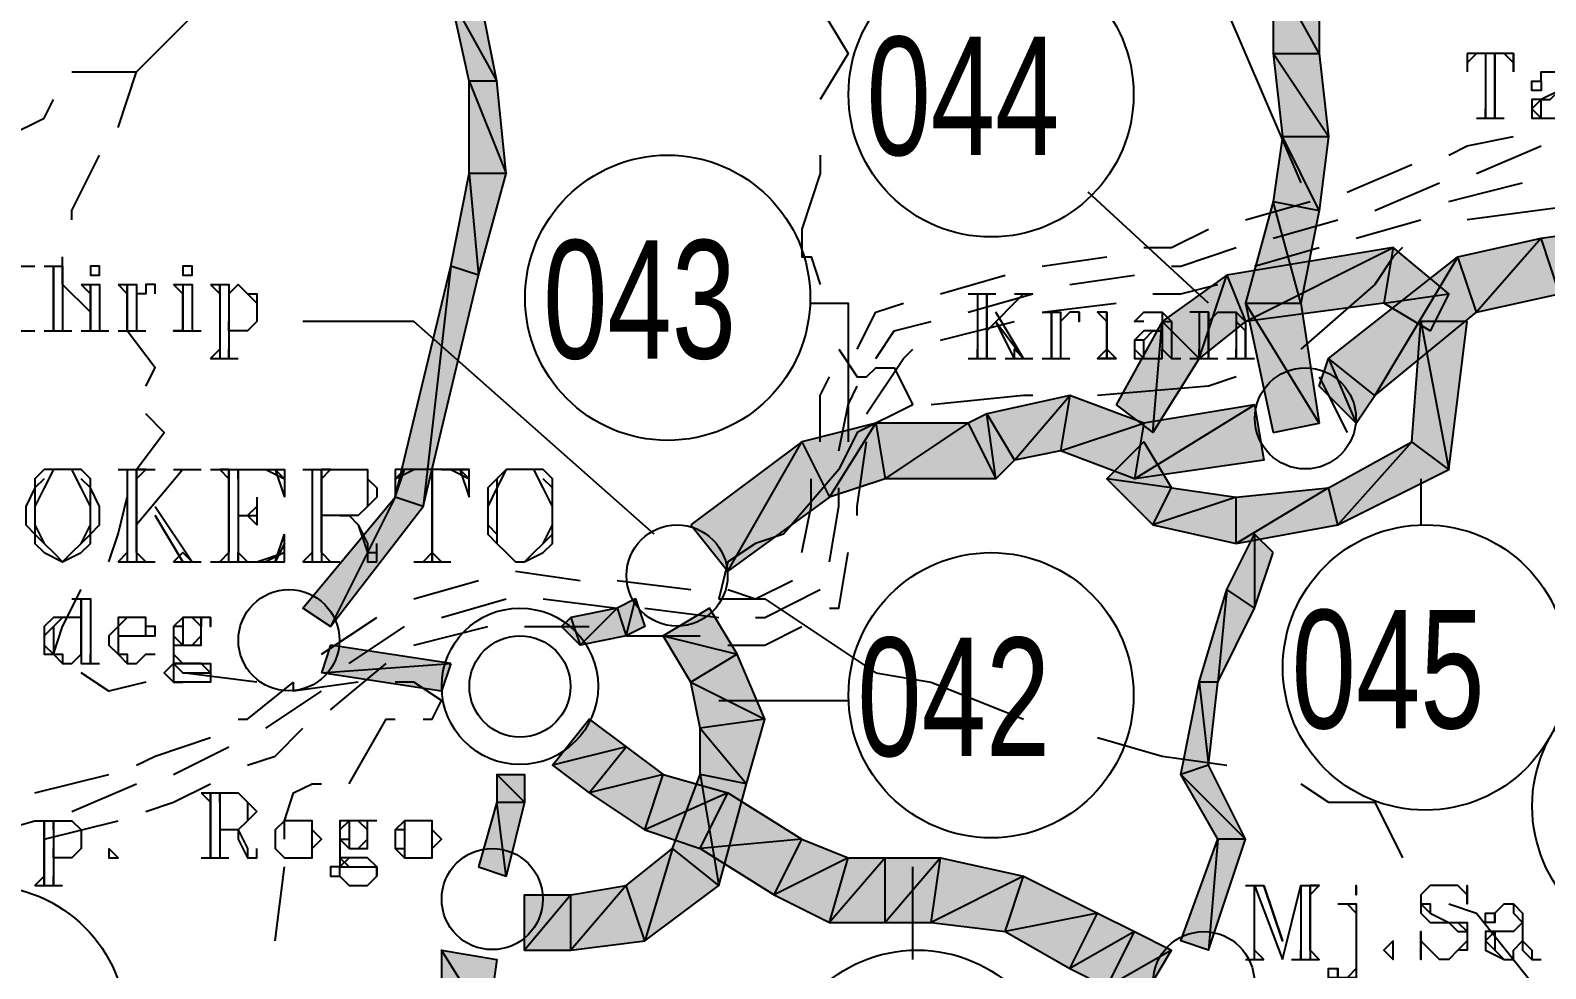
# Model space of a CAD drawing. Header units: millimetres. Extents: x 658 to 813, y 806 to 883.
# Drawn here: x 785.8774 to 786.376, y 864.1535 to 864.4621 of the extents above; entities that cross this region are included whole.
import ezdxf

# ---------------------------------------------------------------- set-up
doc = ezdxf.new("R2010")
doc.units = ezdxf.units.MM
doc.header["$LTSCALE"] = 0.1
doc.linetypes.add('atContinuous2', pattern=[0])
for name, color, linetype in [('BATKAB', 7, 'Continuous'), ('JL-ARTERI', 7, 'Continuous'), ('KLEKTOR1', 7, 'Continuous'), ('KLEKTOR2', 7, 'Continuous'), ('LINK NAS BARU', 7, 'Continuous'), ('RENC-JL-SN', 7, 'Continuous'), ('RENC-JL-TOL', 7, 'Continuous'), ('SYMBOL', 7, 'Continuous'), ('TEXT', 8, 'Continuous'), ('zat_Mask_solid', 7, 'Continuous')]:
    doc.layers.add(name, color=color, linetype=linetype)
doc.styles.add('Style2', font='arial.ttf', dxfattribs={"height": 0.2})

msp = doc.modelspace()

# ---------------------------------------------------------------- hatches: boundary and pattern name
at = {"layer": 'JL-ARTERI'}
for points in [[(786.41701, 864.39973), (786.38053, 864.37541), (786.37445, 864.39365)], [(786.37445, 864.39365), (786.35317, 864.36933), (786.34709, 864.38757)], [(786.38053, 864.37541), (786.37445, 864.39365), (786.35317, 864.36933)], [(786.34709, 864.38757), (786.31973, 864.34197), (786.30453, 864.35413)], [(786.35317, 864.36933), (786.34709, 864.38757), (786.31973, 864.34197)], [(786.24981, 864.36629), (786.26197, 864.35413), (786.27109, 864.38149)], [(786.26197, 864.35413), (786.27109, 864.38149), (786.27717, 864.36629)], [(786.23461, 864.33893), (786.24677, 864.32981), (786.24981, 864.36629)], [(786.24677, 864.32981), (786.24981, 864.36629), (786.26197, 864.35413)], [(786.33493, 864.36629), (786.34405, 864.31765), (786.33189, 864.32677)], [(786.35013, 864.36629), (786.33493, 864.36629), (786.34405, 864.31765)], [(786.30453, 864.35413), (786.31365, 864.33285), (786.30149, 864.34501)], [(786.31973, 864.34197), (786.30453, 864.35413), (786.31365, 864.33285)], [(786.18597, 864.33285), (786.19509, 864.31461), (786.19205, 864.33589)], [(786.19509, 864.31461), (786.19205, 864.33589), (786.20117, 864.32069)], [(786.13124, 864.32677), (786.14036, 864.30853), (786.15556, 864.33285)], [(786.14036, 864.30853), (786.15556, 864.33285), (786.1586, 864.31461)], [(786.15556, 864.33285), (786.1586, 864.31461), (786.18597, 864.33285)], [(786.1586, 864.31461), (786.18597, 864.33285), (786.19509, 864.31461)], [(786.09476, 864.29941), (786.10692, 864.28421), (786.13124, 864.32677)], [(786.10692, 864.28421), (786.13124, 864.32677), (786.14036, 864.30853)], [(786.33189, 864.32677), (786.30757, 864.29941), (786.30453, 864.31157)], [(786.34405, 864.31765), (786.33189, 864.32677), (786.30757, 864.29941)], [(786.10084, 864.27205), (786.08564, 864.26293), (786.10996, 864.25685)], [(786.08564, 864.26293), (786.10996, 864.25685), (786.09476, 864.24773)], [(786.10996, 864.25685), (786.09476, 864.24773), (786.11908, 864.23557)], [(786.09476, 864.24773), (786.11908, 864.23557), (786.0978, 864.23253)]]:
    msp.add_hatch(color=7, dxfattribs=at).paths.add_polyline_path(points)
h = msp.add_hatch(color=7, dxfattribs=at)
h.paths.add_polyline_path([(786.27109, 864.38149), (786.27717, 864.36629), (786.32581, 864.39061)])
h.paths.add_polyline_path([(786.27717, 864.36629), (786.32581, 864.39061), (786.32277, 864.37237)], flags=17)
h = msp.add_hatch(color=7, dxfattribs=at)
h.paths.add_polyline_path([(786.19205, 864.33589), (786.20117, 864.32069), (786.21941, 864.34197)])
h.paths.add_polyline_path([(786.20117, 864.32069), (786.21941, 864.34197), (786.21637, 864.32373)], flags=17)
h = msp.add_hatch(color=7, dxfattribs=at)
h.paths.add_polyline_path([(786.24373, 864.33285), (786.24069, 864.31461), (786.28021, 864.33893)], flags=17)
h.paths.add_polyline_path([(786.24069, 864.31461), (786.28021, 864.33893), (786.28325, 864.32069)])
h = msp.add_hatch(color=7, dxfattribs=at)
h.paths.add_polyline_path([(786.30757, 864.29941), (786.30453, 864.31157), (786.27413, 864.29333)])
h.paths.add_polyline_path([(786.30453, 864.31157), (786.27413, 864.29333), (786.27413, 864.30853)], flags=17)
h = msp.add_hatch(color=7, dxfattribs=at)
h.paths.add_polyline_path([(786.11908, 864.23557), (786.0978, 864.23253), (786.113, 864.21429)])
h.paths.add_polyline_path([(786.0978, 864.23253), (786.113, 864.21429), (786.0978, 864.21733)], flags=17)
h = msp.add_hatch(color=7, dxfattribs=at)
h.paths.add_polyline_path([(786.07956, 864.16261), (786.07348, 864.18085), (786.05524, 864.15957)])
h.paths.add_polyline_path([(786.07348, 864.18085), (786.05524, 864.15957), (786.05524, 864.17781)], flags=17)
h = msp.add_hatch(color=7, dxfattribs=at)
h.paths.add_polyline_path([(786.05524, 864.15957), (786.05524, 864.17781), (786.04004, 864.15957)], flags=17)
h.paths.add_polyline_path([(786.05524, 864.17781), (786.04004, 864.15957), (786.04004, 864.17781)], flags=17)
h = msp.add_hatch(color=7, dxfattribs=at)
h.paths.add_polyline_path([(786.01268, 864.14741), (786.02788, 864.13525), (786.01268, 864.15957)], flags=17)
h.paths.add_polyline_path([(786.02788, 864.13525), (786.01268, 864.15957), (786.03092, 864.15653)])
at = {"layer": 'KLEKTOR1'}
h = msp.add_hatch(color=7, dxfattribs=at)
h.paths.add_polyline_path([(786.1586, 864.16869), (786.1586, 864.18997), (786.14036, 864.16869)], flags=17)
h.paths.add_polyline_path([(786.1586, 864.18997), (786.14036, 864.16869), (786.14644, 864.18997)], flags=17)
h = msp.add_hatch(color=7, dxfattribs=at)
h.paths.add_polyline_path([(786.1738, 864.16869), (786.17684, 864.18997), (786.1586, 864.16869)], flags=17)
h.paths.add_polyline_path([(786.17684, 864.18997), (786.1586, 864.16869), (786.1586, 864.18997)], flags=17)
for points in [[(786.20421, 864.18389), (786.1738, 864.16869), (786.17684, 864.18997)], [(786.19813, 864.16565), (786.20421, 864.18389), (786.1738, 864.16869)], [(786.22853, 864.17173), (786.19813, 864.16565), (786.20421, 864.18389)], [(786.21941, 864.15349), (786.22853, 864.17173), (786.19813, 864.16565)], [(786.24069, 864.16565), (786.21941, 864.15349), (786.22853, 864.17173)], [(786.23157, 864.14741), (786.24069, 864.16565), (786.21941, 864.15349)], [(786.25285, 864.15957), (786.23157, 864.14741), (786.24069, 864.16565)], [(786.24373, 864.14437), (786.25285, 864.15957), (786.23157, 864.14741)]]:
    msp.add_hatch(color=7, dxfattribs=at).paths.add_polyline_path(points)
at = {"layer": 'KLEKTOR2'}
h = msp.add_hatch(color=7, dxfattribs=at)
h.paths.add_polyline_path([(786.02484, 864.47573), (786.01572, 864.47269), (786.03092, 864.44533)])
h.paths.add_polyline_path([(786.01572, 864.47269), (786.03092, 864.44533), (786.0218, 864.44533)], flags=17)
h = msp.add_hatch(color=7, dxfattribs=at)
h.paths.add_polyline_path([(786.03092, 864.44533), (786.0218, 864.44533), (786.03396, 864.41493)], flags=17)
h.paths.add_polyline_path([(786.0218, 864.44533), (786.03396, 864.41493), (786.0218, 864.41493)], flags=17)
for points in [[(786.28021, 864.29637), (786.28021, 864.27205), (786.27109, 864.27813)], [(786.28629, 864.29029), (786.28021, 864.29637), (786.28021, 864.27205)], [(786.07044, 864.27205), (786.07348, 864.26293), (786.07652, 864.27509)], [(786.07348, 864.26293), (786.07652, 864.27509), (786.07956, 864.26597)], [(786.27109, 864.27813), (786.26805, 864.24773), (786.26197, 864.24773)], [(786.28021, 864.27205), (786.27109, 864.27813), (786.26805, 864.24773)], [(786.0522, 864.26597), (786.05524, 864.26901), (786.05828, 864.25989)], [(786.05524, 864.26901), (786.05828, 864.25989), (786.07044, 864.27205)], [(786.05828, 864.25989), (786.07044, 864.27205), (786.07348, 864.26293)], [(786.26197, 864.24773), (786.26501, 864.22037), (786.25589, 864.21733)], [(786.26805, 864.24773), (786.26197, 864.24773), (786.26501, 864.22037)], [(786.02484, 864.18693), (786.03396, 864.18389), (786.03092, 864.20821)], [(786.03396, 864.18389), (786.03092, 864.20821), (786.04004, 864.20821)]]:
    msp.add_hatch(color=7, dxfattribs=at).paths.add_polyline_path(points)
h = msp.add_hatch(color=7, dxfattribs=at)
h.paths.add_polyline_path([(785.9762, 864.25989), (785.97316, 864.25077), (786.01572, 864.25381)])
h.paths.add_polyline_path([(785.97316, 864.25077), (786.01572, 864.25381), (786.01268, 864.24469)])
h = msp.add_hatch(color=7, dxfattribs=at)
h.paths.add_polyline_path([(786.26501, 864.22037), (786.25589, 864.21733), (786.27717, 864.19605)])
h.paths.add_polyline_path([(786.25589, 864.21733), (786.27717, 864.19605), (786.26805, 864.19605)], flags=17)
h = msp.add_hatch(color=7, dxfattribs=at)
h.paths.add_polyline_path([(786.03092, 864.20821), (786.04004, 864.20821), (786.03092, 864.21733)], flags=16)
h.paths.add_polyline_path([(786.04004, 864.20821), (786.03092, 864.21733), (786.04004, 864.21733)])
at = {"layer": 'RENC-JL-SN'}
h = msp.add_hatch(color=7, dxfattribs=at)
h.paths.add_polyline_path([(786.28629, 864.45445), (786.30149, 864.45445), (786.28629, 864.48181)], flags=16)
h.paths.add_polyline_path([(786.30149, 864.45445), (786.28629, 864.48181), (786.30149, 864.48181)])
h = msp.add_hatch(color=7, dxfattribs=at)
h.paths.add_polyline_path([(786.28933, 864.42709), (786.30453, 864.42709), (786.28629, 864.45445)], flags=16)
h.paths.add_polyline_path([(786.30453, 864.42709), (786.28629, 864.45445), (786.30149, 864.45445)])
h = msp.add_hatch(color=7, dxfattribs=at)
h.paths.add_polyline_path([(786.28629, 864.32981), (786.30149, 864.33285), (786.27717, 864.37237)])
h.paths.add_polyline_path([(786.30149, 864.33285), (786.27717, 864.37237), (786.29541, 864.37237)], flags=17)
at = {"layer": 'zat_Mask_solid'}
for points in [[(786.28629, 864.40581), (786.30149, 864.40277), (786.28933, 864.42709)], [(786.30149, 864.40277), (786.28933, 864.42709), (786.30453, 864.42709)], [(786.0218, 864.41493), (786.02484, 864.38149), (786.01572, 864.38453)], [(786.03396, 864.41493), (786.0218, 864.41493), (786.02484, 864.38149)], [(786.27717, 864.37237), (786.29541, 864.37237), (786.28629, 864.40581)], [(786.29541, 864.37237), (786.28629, 864.40581), (786.30149, 864.40277)], [(786.32581, 864.39061), (786.32277, 864.37237), (786.34405, 864.37541)], [(786.01572, 864.38453), (786.0066, 864.30549), (785.99748, 864.30853)], [(786.02484, 864.38149), (786.01572, 864.38453), (786.0066, 864.30549)], [(786.32277, 864.37237), (786.34405, 864.37541), (786.33797, 864.36325)], [(786.21941, 864.34197), (786.21637, 864.32373), (786.24373, 864.33285)], [(786.21637, 864.32373), (786.24373, 864.33285), (786.24069, 864.31461)], [(786.25285, 864.31157), (786.23157, 864.31461), (786.24373, 864.32677)], [(786.24677, 864.29941), (786.25285, 864.31157), (786.23157, 864.31461)], [(786.27413, 864.30853), (786.24677, 864.29941), (786.25285, 864.31157)], [(785.99748, 864.30853), (785.9762, 864.26597), (785.96708, 864.27205)], [(786.0066, 864.30549), (785.99748, 864.30853), (785.9762, 864.26597)], [(786.27413, 864.29333), (786.27413, 864.30853), (786.24677, 864.29941)], [(786.07348, 864.22645), (786.04916, 864.22037), (786.06132, 864.23557)], [(786.06132, 864.21125), (786.07348, 864.22645), (786.04916, 864.22037)], [(786.08564, 864.21733), (786.06132, 864.21125), (786.07348, 864.22645)], [(786.07956, 864.19909), (786.08564, 864.21733), (786.06132, 864.21125)], [(786.10692, 864.21125), (786.07956, 864.19909), (786.08564, 864.21733)], [(786.0978, 864.21733), (786.10388, 864.18085), (786.08868, 864.19301)], [(786.113, 864.21429), (786.0978, 864.21733), (786.10388, 864.18085)], [(786.0978, 864.19301), (786.10692, 864.21125), (786.07956, 864.19909)], [(786.13124, 864.19605), (786.0978, 864.19301), (786.10692, 864.21125)], [(786.12212, 864.17781), (786.13124, 864.19605), (786.0978, 864.19301)], [(786.14644, 864.18997), (786.12212, 864.17781), (786.13124, 864.19605)], [(786.26805, 864.19605), (786.26501, 864.15957), (786.25589, 864.16261)], [(786.27717, 864.19605), (786.26805, 864.19605), (786.26501, 864.15957)], [(786.08868, 864.19301), (786.07956, 864.16261), (786.07348, 864.18085)], [(786.10388, 864.18085), (786.08868, 864.19301), (786.07956, 864.16261)], [(786.14036, 864.16869), (786.14644, 864.18997), (786.12212, 864.17781)]]:
    msp.add_hatch(color=7, dxfattribs=at).paths.add_polyline_path(points)

# ---------------------------------------------------------------- linework, layer by layer
at = {"layer": 'BATKAB', "color": 7}
for points in [[(786.13732, 864.47877), (786.13732, 864.47573), (786.13732, 864.46965), (786.14644, 864.45445), (786.13732, 864.43925)], [(785.91236, 864.44837), (785.93364, 864.46965)], [(785.89108, 864.44837), (785.91236, 864.44837)], [(785.90628, 864.43013), (785.91236, 864.44837)], [(785.8698, 864.42709), (785.88196, 864.43317), (785.885, 864.43925)], [(785.89108, 864.39973), (785.89108, 864.40277), (785.9002, 864.42101)], [(786.13732, 864.42101), (786.13732, 864.41493), (786.13124, 864.39669), (786.13124, 864.38757), (786.13428, 864.38757), (786.13732, 864.37845)], [(786.39573, 864.40581), (786.35013, 864.39973)], [(786.32885, 864.39061), (786.32581, 864.38757), (786.31973, 864.37845), (786.29541, 864.35717)], [(785.89716, 864.36933), (785.88804, 864.37845), (785.88804, 864.38757)], [(785.9154, 864.34501), (785.91844, 864.35109), (785.90932, 864.36325)], [(786.1434, 864.35717), (786.14948, 864.34805), (786.15252, 864.34805), (786.15556, 864.35109), (786.16164, 864.35109), (786.16772, 864.33893)], [(786.27413, 864.34805), (786.26501, 864.34501), (786.22853, 864.34197)], [(786.16772, 864.33893), (786.14948, 864.32981), (786.1434, 864.31765), (786.12516, 864.29637), (786.11604, 864.29333), (786.10692, 864.28725), (786.10388, 864.27509), (786.11908, 864.27509), (786.15556, 864.25077), (786.1738, 864.24773)], [(786.20725, 864.34197), (786.20421, 864.34197), (786.1738, 864.33893)], [(785.91236, 864.31765), (785.92148, 864.32981), (785.9154, 864.33589)], [(785.90324, 864.28725), (785.90628, 864.29637), (785.90932, 864.30853)], [(785.885, 864.25685), (785.88804, 864.26597), (785.89412, 864.27813)], [(785.9154, 864.24773), (785.90324, 864.24469), (785.89412, 864.25077)], [(785.95188, 864.24773), (785.92756, 864.25077)], [(785.98532, 864.24773), (785.96404, 864.24469), (785.96404, 864.24773)], [(786.0066, 864.23557), (786.00964, 864.23557), (786.01268, 864.24165), (786.00356, 864.24773), (785.99748, 864.24773)], [(786.1738, 864.24773), (786.20421, 864.23557)], [(785.98228, 864.21429), (785.99444, 864.23557), (785.99748, 864.23557)], [(786.22853, 864.22949), (786.24981, 864.22341), (786.27109, 864.22037)], [(785.961, 864.19605), (785.961, 864.20213), (785.96404, 864.21125), (785.97012, 864.21429), (785.97316, 864.21429)], [(786.29541, 864.21429), (786.30453, 864.20821), (786.31973, 864.20821), (786.32885, 864.18997)], [(785.95796, 864.16261), (785.961, 864.18693)], [(786.34405, 864.17477), (786.35317, 864.17173), (786.37749, 864.14133)]]:
    msp.add_lwpolyline(points, dxfattribs=at)
at = {"layer": 'JL-ARTERI', "color": 7}
for points in [[(786.41701, 864.39973), (786.38053, 864.37541), (786.37445, 864.39365), (786.41701, 864.39973)], [(786.37445, 864.39365), (786.35317, 864.36933), (786.34709, 864.38757), (786.37445, 864.39365)], [(786.38053, 864.37541), (786.37445, 864.39365), (786.35317, 864.36933), (786.38053, 864.37541)], [(786.27109, 864.38149), (786.27717, 864.36629), (786.32581, 864.39061), (786.27109, 864.38149)], [(786.27717, 864.36629), (786.32581, 864.39061), (786.32277, 864.37237), (786.27717, 864.36629)], [(786.32581, 864.39061), (786.32277, 864.37237), (786.34405, 864.37541), (786.32581, 864.39061)], [(786.34709, 864.38757), (786.31973, 864.34197), (786.30453, 864.35413), (786.34709, 864.38757)], [(786.35317, 864.36933), (786.34709, 864.38757), (786.31973, 864.34197), (786.35317, 864.36933)], [(786.24981, 864.36629), (786.26197, 864.35413), (786.27109, 864.38149), (786.24981, 864.36629)], [(786.26197, 864.35413), (786.27109, 864.38149), (786.27717, 864.36629), (786.26197, 864.35413)], [(786.32277, 864.37237), (786.34405, 864.37541), (786.33797, 864.36325), (786.32277, 864.37237)], [(786.23461, 864.33893), (786.24677, 864.32981), (786.24981, 864.36629), (786.23461, 864.33893)], [(786.24677, 864.32981), (786.24981, 864.36629), (786.26197, 864.35413), (786.24677, 864.32981)], [(786.33493, 864.36629), (786.34405, 864.31765), (786.33189, 864.32677), (786.33493, 864.36629)], [(786.35013, 864.36629), (786.33493, 864.36629), (786.34405, 864.31765), (786.35013, 864.36629)], [(786.30453, 864.35413), (786.31365, 864.33285), (786.30149, 864.34501), (786.30453, 864.35413)], [(786.31973, 864.34197), (786.30453, 864.35413), (786.31365, 864.33285), (786.31973, 864.34197)], [(786.30149, 864.34805), (786.31061, 864.32981)], [(786.19205, 864.33589), (786.20117, 864.32069), (786.21941, 864.34197), (786.19205, 864.33589)], [(786.20117, 864.32069), (786.21941, 864.34197), (786.21637, 864.32373), (786.20117, 864.32069)], [(786.21941, 864.34197), (786.21637, 864.32373), (786.24373, 864.33285), (786.21941, 864.34197)], [(786.24373, 864.33285), (786.24069, 864.31461), (786.28021, 864.33893), (786.24373, 864.33285)], [(786.24069, 864.31461), (786.28021, 864.33893), (786.28325, 864.32069), (786.24069, 864.31461)], [(786.18597, 864.33285), (786.19509, 864.31461), (786.19205, 864.33589), (786.18597, 864.33285)], [(786.19509, 864.31461), (786.19205, 864.33589), (786.20117, 864.32069), (786.19509, 864.31461)], [(786.13124, 864.32677), (786.14036, 864.30853), (786.15556, 864.33285), (786.13124, 864.32677)], [(786.14036, 864.30853), (786.15556, 864.33285), (786.1586, 864.31461), (786.14036, 864.30853)], [(786.15556, 864.33285), (786.1586, 864.31461), (786.18597, 864.33285), (786.15556, 864.33285)], [(786.1586, 864.31461), (786.18597, 864.33285), (786.19509, 864.31461), (786.1586, 864.31461)], [(786.21637, 864.32373), (786.24373, 864.33285), (786.24069, 864.31461), (786.21637, 864.32373)], [(786.09476, 864.29941), (786.10692, 864.28421), (786.13124, 864.32677), (786.09476, 864.29941)], [(786.10692, 864.28421), (786.13124, 864.32677), (786.14036, 864.30853), (786.10692, 864.28421)], [(786.25285, 864.31157), (786.23157, 864.31461), (786.24373, 864.32677), (786.25285, 864.31157)], [(786.33189, 864.32677), (786.30757, 864.29941), (786.30453, 864.31157), (786.33189, 864.32677)], [(786.34405, 864.31765), (786.33189, 864.32677), (786.30757, 864.29941), (786.34405, 864.31765)], [(786.24677, 864.29941), (786.25285, 864.31157), (786.23157, 864.31461), (786.24677, 864.29941)], [(786.27413, 864.30853), (786.24677, 864.29941), (786.25285, 864.31157), (786.27413, 864.30853)], [(786.30757, 864.29941), (786.30453, 864.31157), (786.27413, 864.29333), (786.30757, 864.29941)], [(786.30453, 864.31157), (786.27413, 864.29333), (786.27413, 864.30853), (786.30453, 864.31157)], [(786.27413, 864.29333), (786.27413, 864.30853), (786.24677, 864.29941), (786.27413, 864.29333)], [(786.10084, 864.27205), (786.08564, 864.26293), (786.10996, 864.25685), (786.10084, 864.27205)], [(786.08564, 864.26293), (786.10996, 864.25685), (786.09476, 864.24773), (786.08564, 864.26293)], [(786.10996, 864.25685), (786.09476, 864.24773), (786.11908, 864.23557), (786.10996, 864.25685)], [(786.09476, 864.24773), (786.11908, 864.23557), (786.0978, 864.23253), (786.09476, 864.24773)], [(786.11908, 864.23557), (786.0978, 864.23253), (786.113, 864.21429), (786.11908, 864.23557)], [(786.0978, 864.23253), (786.113, 864.21429), (786.0978, 864.21733), (786.0978, 864.23253)], [(786.0978, 864.21733), (786.10388, 864.18085), (786.08868, 864.19301), (786.0978, 864.21733)], [(786.113, 864.21429), (786.0978, 864.21733), (786.10388, 864.18085), (786.113, 864.21429)], [(786.08868, 864.19301), (786.07956, 864.16261), (786.07348, 864.18085), (786.08868, 864.19301)], [(786.10388, 864.18085), (786.08868, 864.19301), (786.07956, 864.16261), (786.10388, 864.18085)], [(786.07956, 864.16261), (786.07348, 864.18085), (786.05524, 864.15957), (786.07956, 864.16261)], [(786.07348, 864.18085), (786.05524, 864.15957), (786.05524, 864.17781), (786.07348, 864.18085)], [(786.05524, 864.15957), (786.05524, 864.17781), (786.04004, 864.15957), (786.05524, 864.15957)], [(786.05524, 864.17781), (786.04004, 864.15957), (786.04004, 864.17781), (786.05524, 864.17781)], [(786.01268, 864.14741), (786.02788, 864.13525), (786.01268, 864.15957), (786.01268, 864.14741)], [(786.02788, 864.13525), (786.01268, 864.15957), (786.03092, 864.15653), (786.02788, 864.13525)]]:
    msp.add_lwpolyline(points, dxfattribs=at)
at = {"layer": 'KLEKTOR1', "color": 7}
for points in [[(786.07348, 864.22645), (786.04916, 864.22037), (786.06132, 864.23557), (786.07348, 864.22645)], [(786.06132, 864.21125), (786.07348, 864.22645), (786.04916, 864.22037), (786.06132, 864.21125)], [(786.08564, 864.21733), (786.06132, 864.21125), (786.07348, 864.22645), (786.08564, 864.21733)], [(786.07956, 864.19909), (786.08564, 864.21733), (786.06132, 864.21125), (786.07956, 864.19909)], [(786.10692, 864.21125), (786.07956, 864.19909), (786.08564, 864.21733), (786.10692, 864.21125)], [(786.0978, 864.19301), (786.10692, 864.21125), (786.07956, 864.19909), (786.0978, 864.19301)], [(786.13124, 864.19605), (786.0978, 864.19301), (786.10692, 864.21125), (786.13124, 864.19605)], [(786.12212, 864.17781), (786.13124, 864.19605), (786.0978, 864.19301), (786.12212, 864.17781)], [(786.14644, 864.18997), (786.12212, 864.17781), (786.13124, 864.19605), (786.14644, 864.18997)], [(786.14036, 864.16869), (786.14644, 864.18997), (786.12212, 864.17781), (786.14036, 864.16869)], [(786.1586, 864.16869), (786.1586, 864.18997), (786.14036, 864.16869), (786.1586, 864.16869)], [(786.1586, 864.18997), (786.14036, 864.16869), (786.14644, 864.18997), (786.1586, 864.18997)], [(786.1738, 864.16869), (786.17684, 864.18997), (786.1586, 864.16869), (786.1738, 864.16869)], [(786.17684, 864.18997), (786.1586, 864.16869), (786.1586, 864.18997), (786.17684, 864.18997)], [(786.20421, 864.18389), (786.1738, 864.16869), (786.17684, 864.18997), (786.20421, 864.18389)], [(786.19813, 864.16565), (786.20421, 864.18389), (786.1738, 864.16869), (786.19813, 864.16565)], [(786.22853, 864.17173), (786.19813, 864.16565), (786.20421, 864.18389), (786.22853, 864.17173)], [(786.21941, 864.15349), (786.22853, 864.17173), (786.19813, 864.16565), (786.21941, 864.15349)], [(786.24069, 864.16565), (786.21941, 864.15349), (786.22853, 864.17173), (786.24069, 864.16565)], [(786.23157, 864.14741), (786.24069, 864.16565), (786.21941, 864.15349), (786.23157, 864.14741)], [(786.25285, 864.15957), (786.23157, 864.14741), (786.24069, 864.16565), (786.25285, 864.15957)], [(786.24373, 864.14437), (786.25285, 864.15957), (786.23157, 864.14741), (786.24373, 864.14437)]]:
    msp.add_lwpolyline(points, dxfattribs=at)
at = {"layer": 'KLEKTOR2', "color": 7, "linetype": 'atContinuous2'}
for p, q in [((785.9762, 864.25989), (785.97316, 864.25077)), ((786.01572, 864.25381), (785.9762, 864.25989)), ((785.97316, 864.25077), (786.01572, 864.25381)), ((785.97316, 864.25077), (786.01572, 864.25381)), ((786.01268, 864.24469), (785.97316, 864.25077)), ((786.01572, 864.25381), (786.01268, 864.24469))]:
    msp.add_line(p, q, dxfattribs=at)
at = {"layer": 'KLEKTOR2', "color": 7}
for points in [[(786.02484, 864.47573), (786.01572, 864.47269), (786.03092, 864.44533), (786.02484, 864.47573)], [(786.01572, 864.47269), (786.03092, 864.44533), (786.0218, 864.44533), (786.01572, 864.47269)], [(786.03092, 864.44533), (786.0218, 864.44533), (786.03396, 864.41493), (786.03092, 864.44533)], [(786.0218, 864.44533), (786.03396, 864.41493), (786.0218, 864.41493), (786.0218, 864.44533)], [(786.0218, 864.41493), (786.02484, 864.38149), (786.01572, 864.38453), (786.0218, 864.41493)], [(786.03396, 864.41493), (786.0218, 864.41493), (786.02484, 864.38149), (786.03396, 864.41493)], [(786.01572, 864.38453), (786.0066, 864.30549), (785.99748, 864.30853), (786.01572, 864.38453)], [(786.02484, 864.38149), (786.01572, 864.38453), (786.0066, 864.30549), (786.02484, 864.38149)], [(785.99748, 864.30853), (785.9762, 864.26597), (785.96708, 864.27205), (785.99748, 864.30853)], [(786.0066, 864.30549), (785.99748, 864.30853), (785.9762, 864.26597), (786.0066, 864.30549)], [(786.28021, 864.29637), (786.28021, 864.27205), (786.27109, 864.27813), (786.28021, 864.29637)], [(786.28629, 864.29029), (786.28021, 864.29637), (786.28021, 864.27205), (786.28629, 864.29029)], [(786.07044, 864.27205), (786.07348, 864.26293), (786.07652, 864.27509), (786.07044, 864.27205)], [(786.07348, 864.26293), (786.07652, 864.27509), (786.07956, 864.26597), (786.07348, 864.26293)], [(786.27109, 864.27813), (786.26805, 864.24773), (786.26197, 864.24773), (786.27109, 864.27813)], [(786.28021, 864.27205), (786.27109, 864.27813), (786.26805, 864.24773), (786.28021, 864.27205)], [(786.0522, 864.26597), (786.05524, 864.26901), (786.05828, 864.25989), (786.0522, 864.26597)], [(786.05524, 864.26901), (786.05828, 864.25989), (786.07044, 864.27205), (786.05524, 864.26901)], [(786.05828, 864.25989), (786.07044, 864.27205), (786.07348, 864.26293), (786.05828, 864.25989)], [(786.26197, 864.24773), (786.26501, 864.22037), (786.25589, 864.21733), (786.26197, 864.24773)], [(786.26805, 864.24773), (786.26197, 864.24773), (786.26501, 864.22037), (786.26805, 864.24773)], [(786.26501, 864.22037), (786.25589, 864.21733), (786.27717, 864.19605), (786.26501, 864.22037)], [(786.03092, 864.20821), (786.04004, 864.20821), (786.03092, 864.21733), (786.03092, 864.20821)], [(786.04004, 864.20821), (786.03092, 864.21733), (786.04004, 864.21733), (786.04004, 864.20821)], [(786.25589, 864.21733), (786.27717, 864.19605), (786.26805, 864.19605), (786.25589, 864.21733)], [(786.02484, 864.18693), (786.03396, 864.18389), (786.03092, 864.20821), (786.02484, 864.18693)], [(786.03396, 864.18389), (786.03092, 864.20821), (786.04004, 864.20821), (786.03396, 864.18389)], [(786.26805, 864.19605), (786.26501, 864.15957), (786.25589, 864.16261), (786.26805, 864.19605)], [(786.27717, 864.19605), (786.26805, 864.19605), (786.26501, 864.15957), (786.27717, 864.19605)]]:
    msp.add_lwpolyline(points, dxfattribs=at)
at = {"layer": 'LINK NAS BARU', "color": 7}
for points in [[(786.20421, 864.51525), (786.20421, 864.49701), (786.25893, 864.49701), (786.29541, 864.41189)], [(786.26501, 864.37237), (786.22549, 864.40885)], [(786.13428, 864.37237), (786.14644, 864.37237), (786.14644, 864.32677)], [(786.33493, 864.31461), (786.33493, 864.29941)], [(786.10388, 864.24165), (786.14644, 864.24165)], [(786.16772, 864.15653), (786.16772, 864.18693)]]:
    msp.add_lwpolyline(points, dxfattribs=at)
at = {"layer": 'LINK NAS BARU', "color": 7, "linetype": 'atContinuous2'}
for centre in [(786.19349, 864.44099), (786.08709, 864.37411), (786.33637, 864.25251), (786.19349, 864.24339), (786.41845, 864.20691), (785.86212, 864.13395), (786.16917, 864.11267)]:
    msp.add_circle(centre, 0.0469, dxfattribs=at)
at = {"layer": 'RENC-JL-SN', "color": 7}
for points in [[(786.28629, 864.45445), (786.30149, 864.45445), (786.28629, 864.48181), (786.28629, 864.45445)], [(786.30149, 864.45445), (786.28629, 864.48181), (786.30149, 864.48181), (786.30149, 864.45445)], [(786.28933, 864.42709), (786.30453, 864.42709), (786.28629, 864.45445), (786.28933, 864.42709)], [(786.30453, 864.42709), (786.28629, 864.45445), (786.30149, 864.45445), (786.30453, 864.42709)], [(786.28629, 864.40581), (786.30149, 864.40277), (786.28933, 864.42709), (786.28629, 864.40581)], [(786.30149, 864.40277), (786.28933, 864.42709), (786.30453, 864.42709), (786.30149, 864.40277)], [(786.27717, 864.37237), (786.29541, 864.37237), (786.28629, 864.40581), (786.27717, 864.37237)], [(786.29541, 864.37237), (786.28629, 864.40581), (786.30149, 864.40277), (786.29541, 864.37237)], [(786.28629, 864.32981), (786.30149, 864.33285), (786.27717, 864.37237), (786.28629, 864.32981)], [(786.30149, 864.33285), (786.27717, 864.37237), (786.29541, 864.37237), (786.30149, 864.33285)]]:
    msp.add_lwpolyline(points, dxfattribs=at)
at = {"layer": 'RENC-JL-TOL', "color": 7}
for points in [[(786.34405, 864.42101), (786.35013, 864.42405), (786.36533, 864.42709)], [(786.35317, 864.41493), (786.37445, 864.42405)], [(786.31061, 864.40885), (786.33189, 864.41797)], [(786.31973, 864.40277), (786.34101, 864.41189)], [(786.34405, 864.40581), (786.35621, 864.40885), (786.36837, 864.41189)], [(786.27717, 864.39973), (786.29845, 864.40581)], [(786.28629, 864.39365), (786.30757, 864.39973)], [(786.31365, 864.39365), (786.33493, 864.39973)], [(786.24373, 864.39061), (786.25285, 864.39061), (786.26501, 864.39669)], [(786.25285, 864.38453), (786.25589, 864.38453), (786.27413, 864.39061)], [(786.28021, 864.38453), (786.30149, 864.39061)], [(786.21029, 864.38453), (786.23157, 864.38757)], [(786.17684, 864.37541), (786.19813, 864.38149)], [(786.21941, 864.37845), (786.24069, 864.38149)], [(786.18597, 864.36933), (786.20725, 864.37541)], [(786.24677, 864.37541), (786.25589, 864.37541), (786.26805, 864.37845)], [(786.14948, 864.35717), (786.15556, 864.36933), (786.16468, 864.37237)], [(786.21029, 864.36933), (786.23461, 864.37237)], [(786.15556, 864.35413), (786.16164, 864.36325), (786.1738, 864.36629)], [(786.17684, 864.36021), (786.20117, 864.36629)], [(786.15252, 864.33589), (786.16468, 864.35413), (786.16772, 864.35717)], [(786.13732, 864.32677), (786.13732, 864.34197), (786.14036, 864.34805)], [(786.1434, 864.32373), (786.14644, 864.33893), (786.14948, 864.34501)], [(786.14948, 864.30245), (786.14948, 864.30549), (786.15252, 864.32677)], [(786.13124, 864.29029), (786.13428, 864.30549), (786.13428, 864.31461)], [(786.14036, 864.28725), (786.1434, 864.30549), (786.1434, 864.31157)], [(786.14036, 864.27205), (786.1434, 864.27205), (786.14644, 864.29029)], [(786.037, 864.28421), (786.05828, 864.28117)], [(786.00356, 864.27509), (786.02484, 864.28117)], [(786.07044, 864.28117), (786.09476, 864.27813)], [(786.10692, 864.27813), (786.11604, 864.27509), (786.1282, 864.28117)], [(786.01268, 864.26901), (786.03396, 864.27509)], [(786.04612, 864.27509), (786.07044, 864.27205)], [(786.11604, 864.26901), (786.11908, 864.26901), (786.13732, 864.27813)], [(785.97316, 864.25685), (785.9914, 864.26901)], [(786.07956, 864.27205), (786.10388, 864.26901)], [(785.98228, 864.25381), (786.00052, 864.26597)], [(786.00356, 864.25989), (786.02788, 864.26597)], [(786.04004, 864.26597), (786.06132, 864.26597)], [(786.10692, 864.25989), (786.11908, 864.25989), (786.13124, 864.26597)], [(786.07348, 864.26293), (786.0978, 864.26293)], [(785.9762, 864.23861), (785.99444, 864.25381)], [(785.9458, 864.23557), (785.94884, 864.23557), (785.96404, 864.24773)], [(785.95492, 864.23253), (785.97316, 864.24469)], [(785.91236, 864.22037), (785.91844, 864.22341), (785.93668, 864.22949)], [(785.94884, 864.22037), (785.95796, 864.22341), (785.96708, 864.23253)], [(785.92452, 864.21733), (785.94276, 864.22645)], [(785.87892, 864.21125), (785.90324, 864.21733)], [(785.89108, 864.20517), (785.91236, 864.21429)], [(785.9154, 864.20517), (785.92452, 864.20821), (785.93668, 864.21429)], [(785.85764, 864.19605), (785.87892, 864.20213)], [(785.88196, 864.19605), (785.90628, 864.20213)]]:
    msp.add_lwpolyline(points, dxfattribs=at)
at = {"layer": 'SYMBOL', "color": 7, "linetype": 'atContinuous2'}
for centre, radius in [((786.2969, 864.33445), 0.01664), ((786.09018, 864.28277), 0.01664), ((785.96249, 864.26149), 0.01664), ((786.03848, 864.24633), 0.02572), ((786.0385, 864.24629), 0.01664), ((786.02938, 864.17637), 0.01664), ((786.26346, 864.14901), 0.01664)]:
    msp.add_circle(centre, radius, dxfattribs=at)
at = {"layer": 'TEXT', "color": 7}
for points in [[(786.35013, 864.45445), (786.35013, 864.44837)], [(786.36533, 864.44837), (786.36533, 864.45445), (786.35013, 864.45445)], [(786.35013, 864.45445), (786.35013, 864.44837)], [(786.35317, 864.45445), (786.35013, 864.45141), (786.35317, 864.45445)], [(786.35621, 864.45445), (786.35013, 864.45445)], [(786.35621, 864.45445), (786.35621, 864.43317)], [(786.35925, 864.45445), (786.35925, 864.43317), (786.35925, 864.45445)], [(786.36533, 864.45445), (786.36229, 864.45445), (786.36533, 864.45141), (786.36533, 864.45445), (786.36533, 864.44837)], [(786.37445, 864.44533), (786.37445, 864.44229), (786.37141, 864.44229), (786.37141, 864.44533), (786.37445, 864.44533), (786.37445, 864.44837), (786.38053, 864.44837), (786.38053, 864.44533), (786.38357, 864.44533), (786.38357, 864.44229), (786.38357, 864.43621), (786.38357, 864.43317), (786.38661, 864.43317)], [(786.38053, 864.44229), (786.37445, 864.43925), (786.37141, 864.43925), (786.37141, 864.43621), (786.37141, 864.43317), (786.37445, 864.43317), (786.37749, 864.43317), (786.38053, 864.43317), (786.38053, 864.43621)], [(786.37445, 864.43925), (786.37141, 864.43621), (786.37445, 864.43317), (786.37445, 864.43621), (786.37445, 864.43925), (786.37749, 864.43925), (786.38053, 864.44229)], [(786.35621, 864.43317), (786.35621, 864.43621)], [(786.35925, 864.43621), (786.35925, 864.43317), (786.36229, 864.43317)], [(786.35317, 864.43317), (786.36229, 864.43317)], [(785.87284, 864.38453), (785.87892, 864.38453)], [(785.88196, 864.38453), (785.88804, 864.38453), (785.88804, 864.36325)], [(785.88196, 864.38453), (785.885, 864.38453), (785.885, 864.38149)], [(785.885, 864.38453), (785.885, 864.36325), (785.885, 864.38453)], [(785.9002, 864.38453), (785.89716, 864.38453), (785.89716, 864.38149), (785.9002, 864.38149), (785.9002, 864.38453), (785.89716, 864.38453), (785.89716, 864.38149)], [(785.9306, 864.38453), (785.92756, 864.38453), (785.92756, 864.38149), (785.9306, 864.38149), (785.9306, 864.38453), (785.92756, 864.38453), (785.92756, 864.38149)], [(785.89412, 864.37845), (785.9002, 864.37845), (785.9002, 864.36325)], [(785.89412, 864.37845), (785.89716, 864.37541), (785.89716, 864.37845)], [(785.89716, 864.37845), (785.89716, 864.36325), (785.89716, 864.37541)], [(785.90628, 864.37845), (785.91236, 864.37845), (785.91236, 864.36325)], [(785.90628, 864.37845), (785.90932, 864.37541), (785.90932, 864.37845)], [(785.90932, 864.37845), (785.90932, 864.36325), (785.90932, 864.37541)], [(785.91844, 864.37541), (785.91844, 864.37845), (785.9154, 864.37845), (785.9154, 864.37541), (785.91236, 864.37541), (785.91236, 864.36933)], [(785.92452, 864.37845), (785.9306, 864.37845), (785.9306, 864.36325)], [(785.92452, 864.37845), (785.92756, 864.37541), (785.92452, 864.37845)], [(785.92756, 864.37845), (785.92756, 864.36325), (785.92756, 864.37541)], [(785.93668, 864.37845), (785.94276, 864.37845), (785.94276, 864.35413)], [(785.93668, 864.37845), (785.93972, 864.37541), (785.93972, 864.37845)], [(785.93972, 864.37845), (785.93972, 864.35413)], [(785.93972, 864.37541), (785.93972, 864.35717)], [(785.94276, 864.37541), (785.9458, 864.37845), (785.94884, 864.37541), (785.95188, 864.37541), (785.95188, 864.36933), (785.95188, 864.36629), (785.94884, 864.36325), (785.9458, 864.36325), (785.94276, 864.36325), (785.94276, 864.36629)], [(785.9458, 864.37845), (785.94884, 864.37541), (785.95188, 864.37237), (785.95188, 864.36629), (785.94884, 864.36325), (785.9458, 864.36325)], [(785.95188, 864.37541), (785.95188, 864.37237), (785.95188, 864.36629)], [(786.18597, 864.37541), (786.19509, 864.37541)], [(786.18901, 864.37541), (786.18901, 864.35413)], [(786.19205, 864.37541), (786.19205, 864.35413), (786.19205, 864.37541)], [(786.20421, 864.37541), (786.19205, 864.36325)], [(786.19205, 864.37541), (786.19509, 864.37541)], [(786.20117, 864.37541), (786.20725, 864.37541)], [(786.20117, 864.37541), (786.20421, 864.37541)], [(786.20117, 864.35413), (786.19509, 864.36629), (786.20421, 864.35413), (786.19509, 864.36933)], [(786.21029, 864.36933), (786.21637, 864.36933), (786.21637, 864.35413)], [(786.21029, 864.36933), (786.21333, 864.36933), (786.21333, 864.36629)], [(786.21333, 864.36933), (786.21333, 864.35413), (786.21333, 864.36933)], [(786.22245, 864.36629), (786.22245, 864.36933), (786.22245, 864.36629), (786.22245, 864.36933), (786.21941, 864.36933), (786.21637, 864.36629), (786.21637, 864.36325)], [(786.23157, 864.35413), (786.23157, 864.36933), (786.23157, 864.35413), (786.23157, 864.36933), (786.22853, 864.36933)], [(786.23157, 864.36933), (786.22853, 864.36933), (786.23157, 864.36629)], [(786.24373, 864.36629), (786.24069, 864.36629), (786.24373, 864.36933), (786.24981, 864.36933), (786.25285, 864.36629), (786.25285, 864.35717), (786.25285, 864.35413), (786.25589, 864.35413)], [(786.24981, 864.36933), (786.24981, 864.36629), (786.24981, 864.35717), (786.25285, 864.35413), (786.25589, 864.35413)], [(786.26501, 864.36933), (786.26501, 864.35413), (786.26501, 864.36933), (786.25893, 864.36933)], [(786.26197, 864.36933), (786.26197, 864.35413)], [(786.26197, 864.36933), (786.26197, 864.36629)], [(786.26501, 864.36629), (786.26805, 864.36933), (786.27109, 864.36933), (786.27413, 864.36933), (786.27717, 864.36629), (786.27717, 864.36325), (786.27717, 864.35413), (786.27717, 864.36325), (786.27413, 864.36629)], [(786.27413, 864.36933), (786.27413, 864.36629), (786.27413, 864.35413)], [(786.0826, 864.29637), (786.00356, 864.36629), (785.96708, 864.36629)], [(786.24981, 864.36629), (786.25285, 864.36629), (786.25285, 864.35717), (786.25285, 864.35413)], [(785.8698, 864.36325), (785.87892, 864.36325)], [(785.88196, 864.36325), (785.89108, 864.36325)], [(785.88196, 864.36325), (785.885, 864.36325)], [(785.89412, 864.36325), (785.90324, 864.36325)], [(785.89412, 864.36325), (785.89716, 864.36325)], [(785.90628, 864.36325), (785.9154, 864.36325)], [(785.90628, 864.36325), (785.90932, 864.36325)], [(785.92452, 864.36325), (785.93364, 864.36325)], [(785.92756, 864.36325), (785.92452, 864.36325), (785.92756, 864.36325)], [(786.24981, 864.36325), (786.24373, 864.36325), (786.24069, 864.36021), (786.24069, 864.35717), (786.24069, 864.35413), (786.24373, 864.35413), (786.24677, 864.35413), (786.24981, 864.35413), (786.24981, 864.35717)], [(786.24373, 864.36021), (786.24069, 864.36021), (786.24069, 864.35717), (786.24373, 864.35413), (786.24373, 864.35717), (786.24373, 864.36021), (786.24677, 864.36325), (786.24981, 864.36325)], [(785.93668, 864.35413), (785.93972, 864.35717), (785.93972, 864.35413)], [(785.93668, 864.35413), (785.9458, 864.35413)], [(785.94276, 864.35717), (785.94276, 864.35413), (785.94276, 864.35717)], [(786.18597, 864.35413), (786.19509, 864.35413)], [(786.18901, 864.35413), (786.18901, 864.35717)], [(786.19205, 864.35717), (786.19205, 864.35413), (786.19509, 864.35413)], [(786.19813, 864.35413), (786.20725, 864.35413)], [(786.20117, 864.35413), (786.20117, 864.35717), (786.20421, 864.35413)], [(786.21029, 864.35413), (786.21333, 864.35413), (786.21333, 864.35717)], [(786.21029, 864.35413), (786.21941, 864.35413)], [(786.21637, 864.35717), (786.21637, 864.35413)], [(786.23157, 864.35413), (786.22853, 864.35413), (786.23157, 864.35717), (786.23461, 864.35413), (786.23157, 864.35413)], [(786.22853, 864.35413), (786.23461, 864.35413)], [(786.25893, 864.35413), (786.26805, 864.35413)], [(786.26197, 864.35413), (786.26197, 864.35717)], [(786.26501, 864.35717), (786.26501, 864.35413), (786.26805, 864.35413)], [(786.27109, 864.35413), (786.28021, 864.35413)], [(786.27413, 864.35413), (786.27413, 864.35717)], [(786.27717, 864.35717), (786.27717, 864.35413), (786.28021, 864.35413)], [(785.88804, 864.31765), (785.88196, 864.31765), (785.87892, 864.31461), (785.87892, 864.31157), (785.87588, 864.30549), (785.87588, 864.29941), (785.87892, 864.29637), (785.87892, 864.29333), (785.88196, 864.29029), (785.88804, 864.28725), (785.89412, 864.29029), (785.89716, 864.29333), (785.89716, 864.29637), (785.9002, 864.29941), (785.9002, 864.30549), (785.89716, 864.31157), (785.89716, 864.31461), (785.89412, 864.31765), (785.88804, 864.31765)], [(785.88804, 864.31765), (785.885, 864.31765), (785.88196, 864.31157), (785.87892, 864.30549), (785.87892, 864.29941), (785.88196, 864.29333), (785.885, 864.29029), (785.88804, 864.28725), (785.89108, 864.29029), (785.89412, 864.29333), (785.89716, 864.29941), (785.89716, 864.30549), (785.89412, 864.31157), (785.89108, 864.31765), (785.88804, 864.31765)], [(785.88196, 864.31461), (785.87892, 864.31157), (785.87892, 864.30549), (785.87892, 864.29941), (785.87892, 864.29637), (785.88196, 864.29333)], [(785.89412, 864.29333), (785.89716, 864.29637), (785.89716, 864.29941), (785.89716, 864.30549), (785.89716, 864.31157), (785.89412, 864.31461)], [(785.90628, 864.31765), (785.91844, 864.31765)], [(785.90628, 864.31765), (785.90932, 864.31765), (785.90932, 864.31461)], [(785.90932, 864.31765), (785.90932, 864.28725)], [(785.91236, 864.29029), (785.91236, 864.31765), (785.91236, 864.28725)], [(785.92756, 864.31765), (785.91236, 864.29941)], [(785.91236, 864.31461), (785.9154, 864.31765), (785.91236, 864.31765)], [(785.92452, 864.31765), (785.93364, 864.31765)], [(785.92756, 864.31765), (785.9306, 864.31765)], [(785.93668, 864.31765), (785.961, 864.31765), (785.961, 864.30853)], [(785.94276, 864.31765), (785.93972, 864.31765), (785.94276, 864.31461)], [(785.94276, 864.28725), (785.94276, 864.31765), (785.94276, 864.29029)], [(785.9458, 864.31765), (785.9458, 864.28725)], [(785.9458, 864.31461), (785.9458, 864.31765), (785.94884, 864.31765)], [(785.95188, 864.31765), (785.961, 864.31765)], [(785.95492, 864.31765), (785.961, 864.31461), (785.95796, 864.31765), (785.961, 864.30853)], [(785.96708, 864.31765), (785.98532, 864.31765), (785.98836, 864.31765), (785.98836, 864.31461), (785.9914, 864.31157), (785.9914, 864.30853), (785.98836, 864.30549), (785.98532, 864.30245), (785.97316, 864.30245)], [(785.96708, 864.31765), (785.97012, 864.31765), (785.97012, 864.31461)], [(785.97012, 864.31765), (785.97012, 864.28725)], [(785.97316, 864.29029), (785.97316, 864.31765), (785.97316, 864.28725)], [(785.97316, 864.31461), (785.9762, 864.31765), (785.97316, 864.31765)], [(785.98532, 864.31765), (785.98836, 864.31765), (785.98836, 864.31461), (785.98836, 864.30853), (785.98836, 864.30549), (785.98532, 864.30245)], [(785.98836, 864.31461), (785.98836, 864.31157), (785.98836, 864.30853), (785.98836, 864.30549)], [(785.99748, 864.31765), (785.99748, 864.30853)], [(786.0218, 864.30853), (786.0218, 864.31765), (785.99748, 864.31765)], [(785.99748, 864.30853), (786.00052, 864.31765), (785.99748, 864.31461), (786.00356, 864.31765)], [(786.0066, 864.31765), (785.99748, 864.31765)], [(786.00964, 864.31765), (786.00964, 864.28725), (786.00964, 864.31765), (786.00964, 864.29029)], [(786.01268, 864.31765), (786.0218, 864.31765)], [(786.01572, 864.31765), (786.0218, 864.31461), (786.01876, 864.31765), (786.0218, 864.30853)], [(786.037, 864.31765), (786.03396, 864.31765), (786.03092, 864.31461), (786.02788, 864.31157), (786.02788, 864.30549), (786.02788, 864.29941), (786.02788, 864.29637), (786.03092, 864.29333), (786.03396, 864.29029), (786.037, 864.28725), (786.04004, 864.28725), (786.04612, 864.29029), (786.04916, 864.29333), (786.04916, 864.29637), (786.04916, 864.29941), (786.04916, 864.30549), (786.04916, 864.31157), (786.04916, 864.31461), (786.04612, 864.31765), (786.04004, 864.31765), (786.037, 864.31765)], [(786.03092, 864.31461), (786.03092, 864.31157), (786.02788, 864.30549), (786.02788, 864.29941), (786.03092, 864.29637), (786.03092, 864.29333)], [(786.037, 864.31765), (786.03396, 864.31765), (786.03092, 864.31157), (786.03092, 864.30549), (786.03092, 864.29941), (786.03092, 864.29333), (786.03396, 864.29029), (786.037, 864.28725)], [(786.04004, 864.28725), (786.04308, 864.29029), (786.04612, 864.29333), (786.04916, 864.29941), (786.04916, 864.30549), (786.04612, 864.31157), (786.04308, 864.31765), (786.04004, 864.31765)], [(786.04612, 864.29333), (786.04916, 864.29637), (786.04916, 864.29941), (786.04916, 864.30549), (786.04916, 864.31157), (786.04612, 864.31461)], [(785.91844, 864.30549), (785.9306, 864.28725)], [(785.95188, 864.30853), (785.95188, 864.30245), (785.95188, 864.29941), (785.94884, 864.30245), (785.95188, 864.30549), (785.94884, 864.30245), (785.95188, 864.30245)], [(785.95188, 864.30853), (785.95188, 864.29941)], [(785.91844, 864.30245), (785.92756, 864.28725), (785.91844, 864.30245)], [(785.9458, 864.30245), (785.95188, 864.30245)], [(785.97924, 864.30245), (785.98228, 864.30245), (785.98532, 864.29941), (785.98836, 864.29029), (785.98836, 864.28725), (785.9914, 864.28725), (785.9914, 864.29029), (785.9914, 864.29333)], [(785.98228, 864.30245), (785.98532, 864.29941), (785.98836, 864.29333), (785.98836, 864.29029), (785.9914, 864.29029), (785.9914, 864.29333)], [(785.93668, 864.28725), (785.961, 864.28725), (785.961, 864.29637)], [(785.961, 864.29333), (785.95796, 864.28725), (785.961, 864.29637)], [(785.90628, 864.28725), (785.90932, 864.29029), (785.90932, 864.28725)], [(785.91236, 864.29029), (785.9154, 864.28725), (785.91236, 864.29029)], [(785.92452, 864.28725), (785.92756, 864.29029), (785.9306, 864.28725)], [(785.94276, 864.29029), (785.93972, 864.28725), (785.94276, 864.29029)], [(785.9458, 864.28725), (785.9458, 864.29029), (785.94884, 864.28725)], [(785.95188, 864.28725), (785.961, 864.29029), (785.95492, 864.28725)], [(785.96708, 864.28725), (785.97012, 864.29029), (785.97012, 864.28725)], [(785.97316, 864.29029), (785.9762, 864.28725), (785.97316, 864.29029)], [(785.98836, 864.29333), (785.98836, 864.29029), (785.9914, 864.29029)], [(786.00964, 864.29029), (786.0066, 864.28725), (786.00964, 864.29029), (786.01268, 864.28725), (786.00964, 864.29029)], [(785.90628, 864.28725), (785.91844, 864.28725)], [(785.92452, 864.28725), (785.93364, 864.28725)], [(785.96708, 864.28725), (785.97924, 864.28725)], [(786.00356, 864.28725), (786.01572, 864.28725)], [(785.89108, 864.27509), (785.89716, 864.27509), (785.89716, 864.25381)], [(785.89108, 864.27509), (785.89412, 864.27509)], [(785.89412, 864.25685), (785.89412, 864.27509), (785.89412, 864.25381), (785.9002, 864.25381)], [(785.89412, 864.26597), (785.89412, 864.26901), (785.89108, 864.26901), (785.88804, 864.26901), (785.885, 864.26901), (785.88196, 864.26597), (785.88196, 864.26293), (785.88196, 864.25989), (785.88196, 864.25685), (785.885, 864.25685), (785.88804, 864.25381), (785.89108, 864.25381), (785.89412, 864.25685)], [(785.88804, 864.26901), (785.885, 864.26597), (785.885, 864.26293), (785.885, 864.25989), (785.885, 864.25685), (785.88804, 864.25685), (785.88804, 864.25381)], [(785.90628, 864.26293), (785.91844, 864.26293), (785.91844, 864.26597), (785.9154, 864.26597), (785.9154, 864.26901), (785.91236, 864.26901), (785.90932, 864.26901), (785.90628, 864.26901), (785.90628, 864.26597), (785.90324, 864.26293), (785.90324, 864.25989), (785.90628, 864.25685), (785.90932, 864.25381), (785.91236, 864.25381), (785.9154, 864.25685), (785.91844, 864.25685)], [(785.90932, 864.26901), (785.90628, 864.26597), (785.90628, 864.26293), (785.90628, 864.25989), (785.90628, 864.25685), (785.90932, 864.25685), (785.90932, 864.25381)], [(785.9154, 864.26293), (785.9154, 864.26597), (785.9154, 864.26901), (785.91236, 864.26901)], [(785.92756, 864.26901), (785.92452, 864.26597), (785.92452, 864.26293), (785.92452, 864.25989), (785.92756, 864.25989), (785.9306, 864.25989), (785.93364, 864.25989), (785.93364, 864.26293), (785.93364, 864.26597), (785.93364, 864.26901), (785.9306, 864.26901), (785.92756, 864.26901)], [(785.92756, 864.26901), (785.92756, 864.26597), (785.92756, 864.26293), (785.92756, 864.25989)], [(785.9306, 864.25989), (785.93364, 864.26293), (785.93364, 864.26597), (785.9306, 864.26901)], [(785.93668, 864.26901), (785.93668, 864.26597), (785.93668, 864.26901), (785.93364, 864.26901), (785.93364, 864.26597)], [(785.885, 864.26597), (785.88196, 864.26293), (785.88196, 864.25989), (785.885, 864.25685)], [(785.90628, 864.26597), (785.90628, 864.26293), (785.90628, 864.25989), (785.90628, 864.25685)], [(785.9154, 864.26293), (785.9154, 864.26597)], [(785.92756, 864.26597), (785.92452, 864.26597), (785.92452, 864.26293), (785.92756, 864.25989)], [(785.93364, 864.25989), (785.93364, 864.26293), (785.93364, 864.26597)], [(785.92452, 864.25989), (785.92452, 864.25685), (785.92452, 864.25381), (785.92756, 864.25077), (785.93364, 864.25077), (785.93668, 864.25077), (785.93364, 864.25381), (785.92756, 864.25381), (785.92452, 864.25381)], [(785.89716, 864.25685), (785.89716, 864.25381), (785.89716, 864.25685)], [(785.92452, 864.25685), (785.92756, 864.25381), (785.93364, 864.25381), (785.93668, 864.25381), (785.93668, 864.25077), (785.93668, 864.24773), (785.93364, 864.24773), (785.92756, 864.24773), (785.92452, 864.24773), (785.92148, 864.25077), (785.92452, 864.25381), (785.92756, 864.25381), (785.92452, 864.25381), (785.92452, 864.25077), (785.92452, 864.24773), (785.92756, 864.24773)], [(785.93364, 864.21125), (785.9458, 864.21125), (785.94884, 864.20821), (785.95188, 864.20517), (785.94884, 864.20213), (785.9458, 864.19909), (785.93972, 864.19909)], [(785.93364, 864.21125), (785.93668, 864.20821), (785.93668, 864.21125)], [(785.93668, 864.21125), (785.93668, 864.18997), (785.93668, 864.20821)], [(785.93972, 864.21125), (785.93972, 864.18997)], [(785.93972, 864.21125), (785.93972, 864.20821), (785.93972, 864.21125)], [(785.9458, 864.21125), (785.94884, 864.20821), (785.94884, 864.20213), (785.9458, 864.19909), (785.94276, 864.19909)], [(785.94884, 864.20821), (785.94884, 864.20517), (785.94884, 864.20213)], [(785.87892, 864.20213), (785.885, 864.20213), (785.885, 864.18085)], [(785.87892, 864.20213), (785.88196, 864.20213)], [(785.88196, 864.18085), (785.88196, 864.20213), (785.88196, 864.18389)], [(785.885, 864.19909), (785.885, 864.20213), (785.88804, 864.20213), (785.89108, 864.20213), (785.89412, 864.19909), (785.89412, 864.19605), (785.89412, 864.19301), (785.89108, 864.18997), (785.88804, 864.18997), (785.885, 864.18997), (785.885, 864.19301)], [(785.88804, 864.20213), (785.89108, 864.20213), (785.89412, 864.19909), (785.89412, 864.19301), (785.89108, 864.18997), (785.88804, 864.18997)], [(785.96404, 864.20213), (785.961, 864.20213), (785.95796, 864.19909), (785.95796, 864.19605), (785.95796, 864.19301), (785.961, 864.18997), (785.96404, 864.18997), (785.97012, 864.18997), (785.97012, 864.19301), (785.97316, 864.19605), (785.97012, 864.19909), (785.97012, 864.20213), (785.96404, 864.20213)], [(785.96404, 864.20213), (785.961, 864.20213), (785.95796, 864.19909), (785.95796, 864.19301), (785.961, 864.18997), (785.96404, 864.18997), (785.96708, 864.18997), (785.97012, 864.18997), (785.97012, 864.19301), (785.97012, 864.19909), (785.97012, 864.20213), (785.96708, 864.20213), (785.96404, 864.20213)], [(785.98228, 864.20213), (785.97924, 864.20213), (785.97924, 864.19909), (785.97924, 864.19605), (785.98228, 864.19301), (785.98532, 864.19301), (785.98836, 864.19301), (785.98836, 864.19605), (785.98836, 864.19909), (785.98836, 864.20213), (785.98532, 864.20213), (785.98228, 864.20213), (785.97924, 864.19909), (785.97924, 864.19605), (785.98228, 864.19605)], [(785.98228, 864.20213), (785.98228, 864.19909), (785.98228, 864.19605), (785.98228, 864.19301)], [(785.98532, 864.19301), (785.98836, 864.19605), (785.98836, 864.19909), (785.98532, 864.20213)], [(785.9914, 864.20213), (785.98836, 864.20213)], [(785.98836, 864.19605), (785.98836, 864.19909), (785.98836, 864.20213)], [(786.00356, 864.20213), (786.00052, 864.20213), (785.99748, 864.19909), (785.99748, 864.19605), (785.99748, 864.19301), (786.00052, 864.18997), (786.00356, 864.18997), (786.0066, 864.18997), (786.00964, 864.18997), (786.00964, 864.19301), (786.01268, 864.19605), (786.00964, 864.19909), (786.00964, 864.20213), (786.0066, 864.20213), (786.00356, 864.20213)], [(786.00356, 864.20213), (786.00052, 864.20213), (786.00052, 864.19909), (786.00052, 864.19301), (786.00052, 864.18997), (786.00356, 864.18997)], [(786.0066, 864.18997), (786.00964, 864.18997), (786.00964, 864.19301), (786.00964, 864.19909), (786.00964, 864.20213), (786.0066, 864.20213)], [(785.89412, 864.19909), (785.89412, 864.19301)], [(785.9458, 864.19909), (785.9458, 864.19605), (785.94884, 864.18997), (785.95188, 864.18997), (785.95188, 864.19301)], [(785.9458, 864.19909), (785.94884, 864.19301), (785.94884, 864.18997), (785.95188, 864.18997), (785.95188, 864.19301)], [(785.95796, 864.19909), (785.95796, 864.19301)], [(785.97012, 864.19301), (785.97012, 864.19909)], [(785.97924, 864.19605), (785.97924, 864.19301), (785.97924, 864.18997), (785.97924, 864.18693), (785.98228, 864.18693), (785.98836, 864.18693), (785.9914, 864.18693), (785.9914, 864.18389)], [(786.00052, 864.19909), (785.99748, 864.19909), (785.99748, 864.19301), (786.00052, 864.19301)], [(786.00964, 864.19301), (786.00964, 864.19909)], [(785.90324, 864.19301), (785.90324, 864.18997), (785.90628, 864.18997), (785.90324, 864.19301)], [(785.93364, 864.18997), (785.94276, 864.18997)], [(785.93364, 864.18997), (785.93668, 864.18997)], [(785.94884, 864.19301), (785.94884, 864.18997), (785.95188, 864.18997)], [(785.98228, 864.18085), (785.97924, 864.18389), (785.97924, 864.18693), (785.98228, 864.18997), (785.97924, 864.18693), (785.9762, 864.18693), (785.9762, 864.18389), (785.97924, 864.18389), (785.98228, 864.18085), (785.98836, 864.18085), (785.9914, 864.18389), (785.9914, 864.18693), (785.98836, 864.18997), (785.98228, 864.18997), (785.97924, 864.18997), (785.98228, 864.18693), (785.98836, 864.18693), (785.9914, 864.18693)], [(785.87892, 864.18085), (785.88196, 864.18389), (785.88196, 864.18085)], [(785.87892, 864.18085), (785.88804, 864.18085)], [(785.885, 864.18389), (785.885, 864.18085), (785.885, 864.18389)], [(786.27717, 864.18085), (786.28325, 864.18085)], [(786.28021, 864.15957), (786.28021, 864.18085), (786.28933, 864.15653)], [(786.28325, 864.18085), (786.28933, 864.16261), (786.28325, 864.18085)], [(786.28933, 864.15653), (786.29541, 864.18085), (786.29541, 864.15653)], [(786.29541, 864.18085), (786.30149, 864.18085)], [(786.29845, 864.15957), (786.29845, 864.18085), (786.29845, 864.15653)], [(786.29845, 864.17781), (786.30149, 864.18085), (786.29845, 864.18085)], [(786.31365, 864.18085), (786.31365, 864.17781), (786.31365, 864.18085), (786.31365, 864.17781)], [(786.35013, 864.17781), (786.35013, 864.18085), (786.35013, 864.17477), (786.35013, 864.17781), (786.34709, 864.18085), (786.34405, 864.18085), (786.34101, 864.18085), (786.33797, 864.18085), (786.33493, 864.17781), (786.33493, 864.17477), (786.33493, 864.17173), (786.33797, 864.16869), (786.34405, 864.16869), (786.34709, 864.16565), (786.35013, 864.16565), (786.35013, 864.16261), (786.34709, 864.15957)], [(786.33797, 864.18085), (786.33493, 864.17781), (786.33493, 864.17477), (786.33797, 864.17477), (786.33797, 864.17173), (786.34405, 864.16869), (786.35013, 864.16869), (786.35013, 864.16565), (786.35013, 864.16261), (786.35013, 864.15957), (786.34709, 864.15957), (786.34405, 864.15653), (786.34101, 864.15653), (786.33797, 864.15957), (786.33493, 864.16261), (786.33493, 864.16565), (786.33493, 864.15653), (786.33493, 864.16261)], [(786.30757, 864.17477), (786.31365, 864.17477), (786.31365, 864.15653), (786.31365, 864.15349), (786.31365, 864.15045), (786.31061, 864.15045), (786.30757, 864.15045), (786.30453, 864.15045), (786.30453, 864.15349), (786.30757, 864.15349), (786.30757, 864.15045), (786.30757, 864.15349)], [(786.31365, 864.17477), (786.31365, 864.15349), (786.31061, 864.15045)], [(786.31061, 864.17477), (786.31365, 864.17173), (786.31061, 864.17477)], [(786.33493, 864.17477), (786.33797, 864.17173), (786.34405, 864.16869), (786.34709, 864.16869), (786.35013, 864.16565)], [(786.35925, 864.16869), (786.35925, 864.17173), (786.35925, 864.16869), (786.35621, 864.16869), (786.35621, 864.17173), (786.35925, 864.17173), (786.36229, 864.17477), (786.36533, 864.17477), (786.36837, 864.17173), (786.36837, 864.16869), (786.36837, 864.16261), (786.37141, 864.15957), (786.37141, 864.15653)], [(786.36533, 864.17477), (786.36533, 864.17173), (786.36837, 864.16869), (786.36837, 864.16261), (786.36837, 864.15957), (786.37141, 864.15653), (786.37445, 864.15653)], [(786.31365, 864.17173), (786.31365, 864.15653), (786.31365, 864.15349)], [(786.36837, 864.17173), (786.36837, 864.16869), (786.36837, 864.16261), (786.36837, 864.15957)], [(786.36837, 864.16869), (786.36533, 864.16565), (786.36229, 864.16565), (786.35621, 864.16565), (786.35621, 864.16261), (786.35621, 864.15957), (786.36229, 864.15653), (786.36533, 864.15653), (786.36533, 864.15957), (786.36837, 864.16261)], [(786.35925, 864.16565), (786.35621, 864.16261), (786.35925, 864.15957)], [(786.36533, 864.16565), (786.36229, 864.16565), (786.35925, 864.16565), (786.35925, 864.16261), (786.35925, 864.15957), (786.36229, 864.15653)], [(786.28021, 864.15653), (786.28021, 864.15957), (786.28325, 864.15653)], [(786.29541, 864.15957), (786.29541, 864.15653), (786.29541, 864.15957)], [(786.29845, 864.15957), (786.30149, 864.15653), (786.29845, 864.15957)], [(786.32581, 864.16261), (786.32277, 864.15957), (786.32581, 864.15653), (786.32581, 864.15957), (786.32581, 864.16261)], [(786.27717, 864.15653), (786.28325, 864.15653)], [(786.29237, 864.15653), (786.30149, 864.15653)]]:
    msp.add_lwpolyline(points, dxfattribs=at)

# ---------------------------------------------------------------- texts
at = {"layer": 'LINK NAS BARU', "color": 7, "style": 'Style2', "width": 0.7}
for s, p in [('044', (786.15252, 864.42101)), ('043', (786.04612, 864.35413)), ('045', (786.29237, 864.23253)), ('042', (786.14948, 864.22341))]:
    msp.add_text(s, height=0.038913, rotation=0.0006, dxfattribs=at).set_placement(p)

doc.saveas('drawing.dxf')
